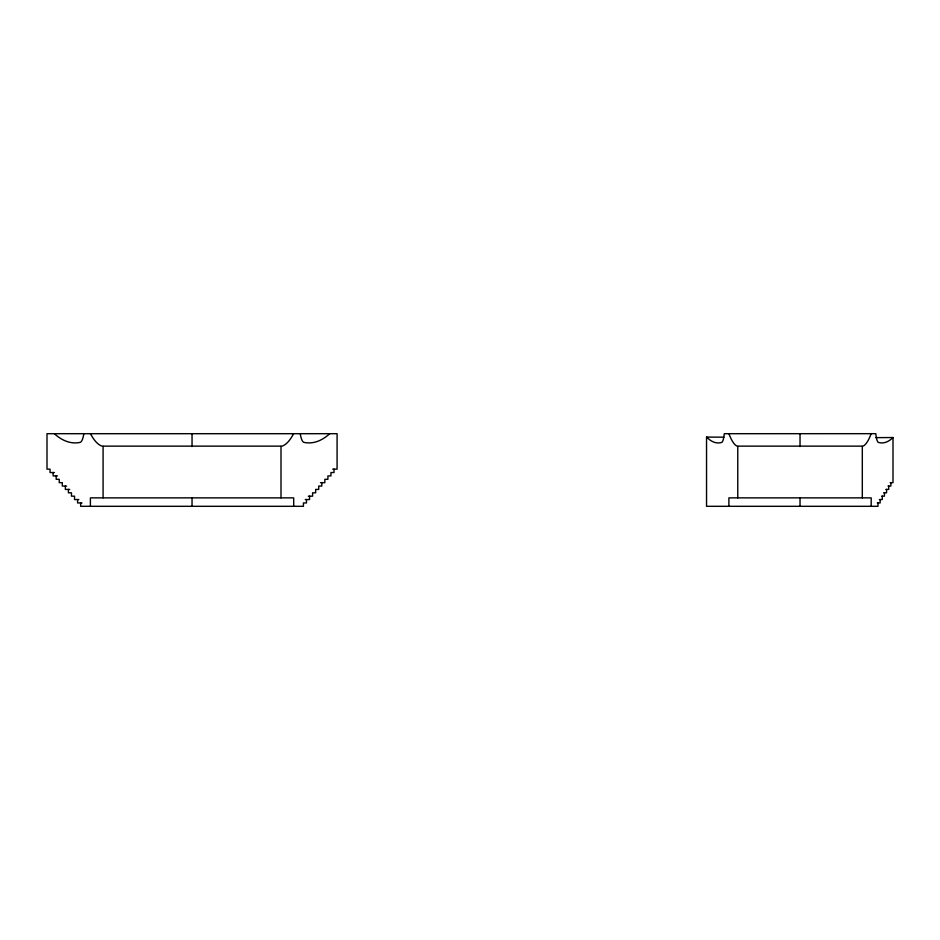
<?xml version="1.0" encoding="UTF-8"?>
<svg xmlns="http://www.w3.org/2000/svg" width="940" height="940" viewBox="0 0 940 940"><rect width="100%" height="100%" fill="white"/><g stroke="black" fill="none" stroke-linecap="round" stroke-linejoin="round"><path stroke-width="1.41" d="M890.145 482.666L893 482.666L893 437.535L891.978 438.498A342.654 63.168 90 0 1 878.371 442.376A17.46 3.22 90 0 1 875.786 433.681L724.293 433.693A17.46 3.22 90 0 1 721.697 442.399A342.689 63.18 -90 0 1 706.61 437.088L723.906 437.182M728.947 433.681A120.825 22.278 -90 0 0 737.066 446.136L863.014 446.136A120.825 22.278 -90 0 0 871.133 433.681M90.487 433.693A124.573 32.242 90 0 0 102.084 446.136L282 446.136A124.573 32.242 -90 0 0 293.597 433.693M893 437.535L875.775 437.64M332.701 469.154L337.084 469.154L337.084 433.693L47 433.693L47 469.154L50.055 469.154L50.055 472.538L54.438 472.538M57.493 475.91L53.122 475.91L53.122 472.538M320.493 482.666L324.852 482.666L324.852 479.294L327.907 479.294L327.907 475.91L330.962 475.91L330.962 472.538L334.029 472.538L334.029 469.154M66.634 486.051L62.299 486.051L62.299 482.666L59.244 482.666L59.244 479.294L56.177 479.294L56.177 475.91M887.959 486.051L890.861 486.051L890.861 482.666M69.689 489.423L65.353 489.423L65.353 486.051M885.856 489.423L888.711 489.423L888.711 486.051M883.67 492.807L886.573 492.807L886.573 489.423M308.308 496.179L312.609 496.179L312.609 492.807L315.664 492.807L315.664 489.423L318.731 489.423L318.731 486.051L321.786 486.051L321.786 482.666M881.579 496.179L884.434 496.179L884.434 492.807M78.819 499.551L74.53 499.551L74.53 496.179L71.475 496.179L71.475 492.807L68.42 492.807L68.42 489.423M305.265 499.551L309.554 499.551L309.554 496.179M879.382 499.551L882.296 499.551L882.296 496.179M81.992 502.935L77.597 502.935L77.597 499.551M877.29 502.935L880.145 502.935L880.145 499.551M878.007 502.935L878.007 506.308L706.539 506.308L706.539 437.018M871.192 506.308L871.192 497.871L728.888 497.871L728.888 506.308M862.309 446.371L862.309 497.871M800.034 433.693L800.034 446.559M800.034 497.871L800.034 506.308M737.771 446.371L737.771 497.871M306.487 499.551L306.487 502.935L303.432 502.935L303.432 506.308L80.652 506.308L80.652 502.935M293.691 506.308L293.691 497.871L90.393 497.871L90.393 506.308M281.001 446.371L281.001 497.871M192.042 433.693L192.042 446.559M192.042 497.871L192.042 506.308M103.083 446.371L103.083 497.871M83.836 433.693A17.79 4.606 -90 0 1 80.123 442.376A354.662 91.791 90 0 1 54.332 433.693M300.248 433.693A17.79 4.606 90 0 0 303.961 442.376A354.662 91.791 90 0 0 329.752 433.693"/></g></svg>
